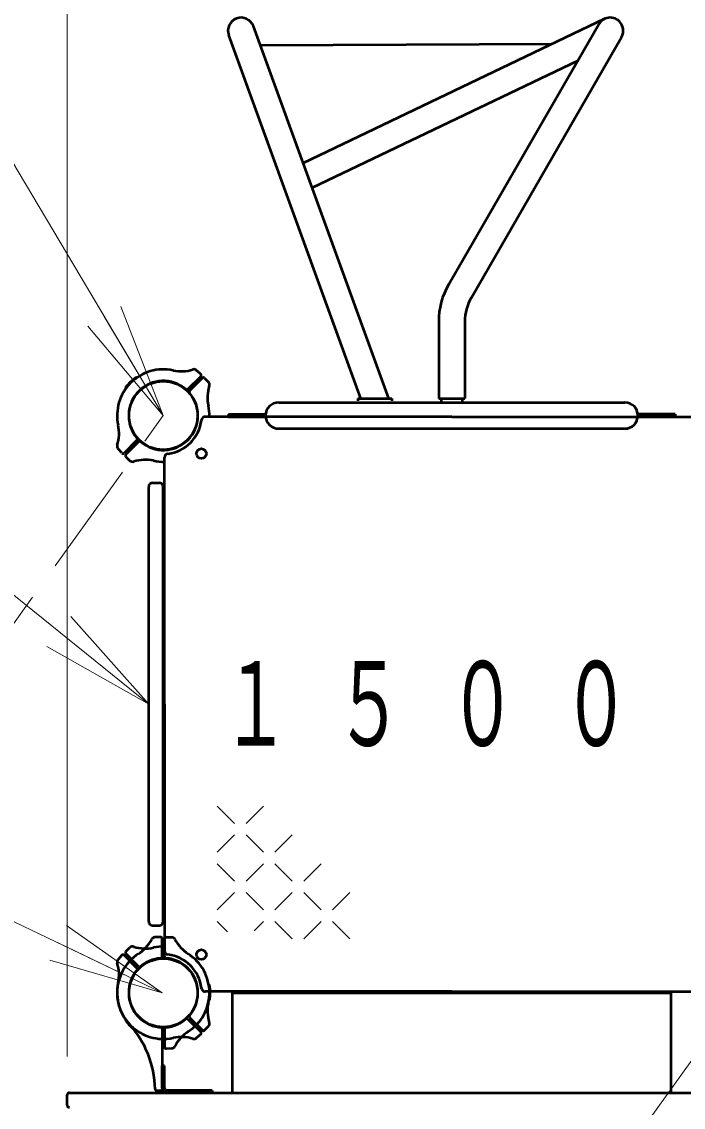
# Model space of a CAD drawing. Units: millimetres on the paper, scale 1:50. Extents: x -385 to 0, y -594 to 267.
# Drawn here: x -306.29 to -289.09, y 153.74 to 181.95 of the extents above; entities that cross this region are included whole.
import ezdxf

# ---------------------------------------------------------------- set-up
doc = ezdxf.new("R2010")
doc.units = ezdxf.units.MM
doc.linetypes.add('USER2', pattern=[6, 3, -1, 1, -1])
doc.layers.add('LY_1', color=140, linetype='Continuous', lineweight=50)
doc.styles.add('ＭＳ ゴシック', font='')
doc.styles.get('ＭＳ ゴシック').set_extended_font_data('MS Gothic')

msp = doc.modelspace()

# ---------------------------------------------------------------- linework, layer by layer
at = {"layer": 'LY_1', "color": 7, "lineweight": 13}
for p, q in [((-305.112, 155.058), (-305.112, 233.49)), ((-302.612, 171.718), (-313.117, 189.352)), ((-303.718, 174.551), (-302.612, 171.718)), ((-302.612, 171.718), (-304.147, 174.295)), ((-302.612, 171.718), (-304.577, 174.039)), ((-302.992, 164.218), (-311.046, 170.72)), ((-305.012, 166.491), (-302.992, 164.218)), ((-302.992, 164.218), (-305.326, 166.102)), ((-302.992, 164.218), (-305.64, 165.713)), ((-302.642, 156.718), (-312.605, 161.485)), ((-300.76, 161.12), (-301.21, 161.57)), ((-300.01, 161.57), (-300.46, 161.12)), ((-300.76, 160.82), (-301.21, 160.37)), ((-300.01, 160.37), (-300.46, 160.82)), ((-299.26, 160.82), (-299.71, 160.37)), ((-300.76, 159.62), (-301.21, 160.07)), ((-300.01, 160.07), (-300.46, 159.62)), ((-299.26, 159.62), (-299.71, 160.07)), ((-298.51, 160.07), (-298.96, 159.62)), ((-300.76, 159.32), (-301.21, 158.87)), ((-300.01, 158.87), (-300.46, 159.32)), ((-299.26, 159.32), (-299.71, 158.87)), ((-298.51, 158.87), (-298.96, 159.32)), ((-297.76, 159.32), (-298.21, 158.87)), ((-300.943, 158.303), (-301.21, 158.57)), ((-300.01, 158.57), (-300.249, 158.33)), ((-299.26, 158.12), (-299.71, 158.57)), ((-298.51, 158.57), (-298.96, 158.12)), ((-297.76, 158.12), (-298.21, 158.57)), ((-305.132, 158.464), (-302.642, 156.718)), ((-302.642, 156.718), (-305.348, 158.013)), ((-302.642, 156.718), (-305.564, 157.562))]:
    msp.add_line(p, q, dxfattribs=at)
at = {"layer": 'LY_1'}
for p, q in [((-291.141, 182.024), (-298.974, 178.273)), ((-296.75, 172.162), (-300.27, 181.834)), ((-295.192, 175.128), (-291.289, 181.888)), ((-297.474, 172.162), (-300.909, 181.602)), ((-294.603, 174.788), (-290.7, 181.548)), ((-292.506, 181.371), (-300.089, 181.337)), ((-291.838, 180.937), (-298.741, 177.631)), ((-295.452, 174.158), (-295.452, 172.158)), ((-294.772, 174.158), (-294.772, 172.158)), ((-303.307, 172.696), (-303.309, 172.698)), ((-301.97, 172.402), (-301.637, 172.735)), ((-301.928, 172.359), (-301.595, 172.693)), ((-301.638, 172.793), (-301.753, 172.9)), ((-301.537, 172.692), (-301.43, 172.577)), ((-303.59, 172.413), (-303.592, 172.415)), ((-297.552, 172.162), (-297.552, 172.098)), ((-297.552, 172.162), (-296.672, 172.162)), ((-296.672, 172.162), (-296.672, 172.098)), ((-295.452, 172.158), (-294.772, 172.158)), ((-295.384, 172.158), (-295.384, 172.058)), ((-294.84, 172.158), (-294.84, 172.058)), ((-299.612, 172.058), (-290.612, 172.058)), ((-295.112, 171.688), (-301.519, 171.688)), ((-300.92, 171.75), (-300.92, 171.686)), ((-300.92, 171.75), (-299.95, 171.75)), ((-300.92, 171.686), (-299.95, 171.686)), ((-295.112, 171.688), (-288.704, 171.688)), ((-289.303, 171.75), (-290.273, 171.75)), ((-289.303, 171.686), (-290.273, 171.686)), ((-289.303, 171.75), (-289.303, 171.686)), ((-299.612, 171.378), (-290.612, 171.378)), ((-303.296, 171.076), (-303.629, 170.743)), ((-303.253, 171.034), (-303.587, 170.701)), ((-303.687, 170.744), (-303.786, 170.85)), ((-303.586, 170.643), (-303.479, 170.544)), ((-302.582, 164.218), (-302.582, 170.626)), ((-302.992, 158.568), (-302.992, 169.868)), ((-302.892, 169.968), (-302.712, 169.968)), ((-302.612, 158.568), (-302.612, 169.868)), ((-302.582, 164.218), (-302.582, 157.81)), ((-302.892, 158.468), (-302.712, 158.468)), ((-302.683, 158.166), (-302.829, 158.161)), ((-302.642, 157.655), (-302.642, 158.126)), ((-302.582, 157.655), (-302.582, 158.126)), ((-302.54, 158.166), (-302.383, 158.161)), ((-303.253, 157.402), (-303.587, 157.735)), ((-303.586, 157.793), (-303.479, 157.892)), ((-303.687, 157.692), (-303.786, 157.585)), ((-303.296, 157.359), (-303.629, 157.693)), ((-301.429, 156.918), (-301.425, 156.918)), ((-295.112, 156.748), (-301.519, 156.748)), ((-300.812, 154.118), (-300.812, 156.718)), ((-300.812, 156.718), (-289.412, 156.718)), ((-295.112, 156.748), (-288.704, 156.748)), ((-289.412, 154.118), (-289.412, 156.718)), ((-301.429, 156.518), (-301.425, 156.518)), ((-303.59, 156.023), (-303.592, 156.02)), ((-301.97, 156.034), (-301.637, 155.701)), ((-301.928, 156.076), (-301.595, 155.743)), ((-303.307, 155.74), (-303.309, 155.737)), ((-302.642, 155.78), (-302.642, 154.209)), ((-302.582, 155.78), (-302.582, 155.309)), ((-301.537, 155.744), (-301.43, 155.859)), ((-301.638, 155.643), (-301.753, 155.536)), ((-302.54, 155.269), (-302.395, 155.274)), ((-302.642, 154.238), (-302.642, 154.818)), ((-302.578, 154.818), (-302.642, 154.818)), ((-302.578, 154.238), (-302.578, 154.818)), ((-305.112, 153.798), (-305.112, 154.058)), ((-305.052, 154.118), (-285.172, 154.118)), ((-302.684, 154.169), (-302.789, 154.174)), ((-301.342, 154.182), (-302.522, 154.182)), ((-301.342, 154.118), (-302.522, 154.118)), ((-301.342, 154.182), (-301.342, 154.118))]:
    msp.add_line(p, q, dxfattribs=at)
at = {"layer": 'LY_1', "color": 7, "linetype": 'USER2', "lineweight": 13}
for p, q in [((-322.962, 143.468), (-302.612, 171.718)), ((-307.962, 128.468), (-287.612, 156.718))]:
    msp.add_line(p, q, dxfattribs=at)
at = {"layer": 'LY_1'}
for centre, radius in [((-302.612, 171.718), 0.891), ((-301.622, 170.728), 0.13), ((-301.622, 157.708), 0.13), ((-302.612, 156.718), 0.891)]:
    msp.add_circle(centre, radius, dxfattribs=at)
at = {"layer": 'LY_1', "color": 7, "lineweight": 13}
msp.add_circle((-302.612, 156.718), 0.891, dxfattribs=at)
at = {"layer": 'LY_1'}
for centre, radius, start, end in [((-300.59, 181.718), 0.34, 20, 200), ((-290.995, 181.718), 0.34, 330, 150), ((-293.512, 174.158), 1.94, 150, 180), ((-293.512, 174.158), 1.26, 150, 180), ((-302.612, 171.718), 1.22, 126.3731, 135), ((-302.612, 171.718), 1.2, 77.7272, 135), ((-303.323, 172.684), 0.02, 45, 126.3731), ((-302.144, 173.868), 1, 257.7272, 287.5412), ((-301.813, 172.819), 0.1, 47, 107.5412), ((-301.665, 172.763), 0.04, 315, 47), ((-301.566, 172.664), 0.04, 43, 135), ((-302.612, 171.718), 1.2, 135, 192.2728), ((-303.578, 172.429), 0.02, 143.6269, 225), ((-302.612, 171.718), 1.22, 135, 143.6269), ((-302.612, 171.718), 0.9, 49.2707, 135), ((-301.998, 172.43), 0.04, 229.2707, 315), ((-300.462, 172.185), 1, 162.4588, 192.2728), ((-301.511, 172.517), 0.1, 342.4588, 43), ((-302.612, 171.718), 0.9, 135, 220.7293), ((-302.612, 171.718), 0.9, 315, 40.7293), ((-301.899, 172.331), 0.04, 135, 220.7293), ((-302.612, 171.718), 1.2, 358.5675, 12.2728), ((-299.612, 171.718), 0.34, 90, 270), ((-290.612, 171.718), 0.34, 270, 90), ((-302.612, 171.718), 1, 276.7872, 353.2128), ((-301.519, 171.588), 0.1, 90, 173.2128), ((-304.761, 171.25), 1, 342.4588, 12.2728), ((-303.324, 171.104), 0.04, 315, 40.7293), ((-303.225, 171.005), 0.04, 49.2707, 135), ((-302.612, 171.718), 0.9, 229.2707, 315), ((-303.713, 170.919), 0.1, 162.4588, 223), ((-303.657, 170.771), 0.04, 223, 315), ((-303.558, 170.672), 0.04, 135, 227), ((-302.482, 170.626), 0.1, 96.7872, 180), ((-303.411, 170.617), 0.1, 227, 287.5412), ((-303.079, 169.568), 1, 77.7272, 107.5412), ((-302.612, 171.718), 1.2, 257.7272, 271.4325), ((-302.892, 169.868), 0.1, 90, 180), ((-302.712, 169.868), 0.1, 0, 90), ((-302.892, 158.568), 0.1, 180, 270), ((-302.712, 158.568), 0.1, 270, 0), ((-303.801, 158.569), 1, 302.7272, 332.5412), ((-302.825, 158.061), 0.1, 92, 152.5412), ((-302.825, 158.061), 0.1, 92, 152.5412), ((-302.682, 158.126), 0.04, 0, 92), ((-302.542, 158.126), 0.04, 88, 180), ((-302.398, 158.061), 0.1, 27.4588, 88), ((-301.422, 158.569), 1, 207.4588, 237.2728), ((-302.612, 156.718), 1.2, 122.7272, 180), ((-303.657, 157.664), 0.04, 45, 137), ((-303.558, 157.763), 0.04, 133, 225), ((-303.411, 157.819), 0.1, 72.4588, 133), ((-303.079, 158.868), 1, 252.4588, 282.2728), ((-302.612, 156.718), 1.2, 88.5675, 102.2728), ((-302.482, 157.81), 0.1, 180, 263.2128), ((-302.612, 156.718), 1, 6.7872, 83.2128), ((-302.612, 156.718), 1.2, 0, 57.2728), ((-303.713, 157.517), 0.1, 137, 197.5412), ((-304.761, 157.185), 1, 347.7272, 17.5412), ((-302.612, 156.718), 0.9, 94.2707, 180), ((-302.612, 156.718), 0.9, 45, 130.7293), ((-302.682, 157.655), 0.04, 274.2707, 0), ((-302.542, 157.655), 0.04, 180, 265.7293), ((-302.612, 156.718), 0.9, 0, 85.7293), ((-302.612, 156.718), 0.9, 139.2707, 225), ((-303.324, 157.331), 0.04, 319.2707, 45), ((-303.225, 157.43), 0.04, 225, 310.7293), ((-302.612, 156.718), 0.9, 319.2707, 45), ((-302.612, 156.718), 1.2, 167.7272, 225), ((-301.425, 156.898), 0.02, 8.6269, 90), ((-302.612, 156.718), 1.22, 0, 8.6269), ((-302.612, 156.718), 1.2, 180, 222.2172), ((-302.612, 156.718), 0.9, 180, 265.7293), ((-302.612, 156.718), 0.9, 274.2707, 0), ((-302.612, 156.718), 1.2, 302.7272, 0), ((-301.519, 156.848), 0.1, 186.7872, 270), ((-302.612, 156.718), 1.2, 347.7272, 1.4325), ((-302.612, 156.718), 1.22, 351.3731, 0), ((-300.462, 156.25), 1, 167.7272, 197.5412), ((-301.425, 156.538), 0.02, 270, 351.3731), ((-303.578, 156.006), 0.02, 135, 216.3731), ((-302.612, 156.718), 0.9, 225, 310.7293), ((-301.998, 156.005), 0.04, 45, 130.7293), ((-301.899, 156.104), 0.04, 139.2707, 225), ((-302.612, 156.718), 1.22, 216.3731, 225), ((-305.426, 154.164), 2.6, 1.0841, 42.2172), ((-302.612, 156.718), 1.22, 225, 233.6269), ((-302.612, 156.718), 1.2, 225, 282.2728), ((-303.323, 155.752), 0.02, 233.6269, 315), ((-302.682, 155.78), 0.04, 0, 85.7293), ((-302.542, 155.78), 0.04, 94.2707, 180), ((-301.566, 155.771), 0.04, 225, 317), ((-301.511, 155.919), 0.1, 317, 17.5412), ((-302.144, 154.568), 1, 72.4588, 102.2728), ((-301.422, 154.867), 1, 122.7272, 152.5412), ((-301.813, 155.617), 0.1, 252.4588, 313), ((-301.665, 155.672), 0.04, 313, 45), ((-302.542, 155.309), 0.04, 180, 272), ((-302.398, 155.374), 0.1, 272, 332.5412), ((-305.052, 154.058), 0.06, 90, 180), ((-302.787, 154.214), 0.04, 181.0841, 267), ((-302.682, 154.209), 0.04, 267, 0), ((-302.522, 154.238), 0.12, 180, 270), ((-302.522, 154.238), 0.056, 180, 270), ((-305.052, 153.798), 0.06, 180, 270)]:
    msp.add_arc(centre, radius, start, end, dxfattribs=at)

# ---------------------------------------------------------------- texts
at = {"layer": 'LY_1', "color": 7, "insert": (-301.112, 164.218), "char_height": 2.199, "attachment_point": 4, "style": 'ＭＳ ゴシック'}
msp.add_mtext('\\T1.64;\\W0.6;１５００', dxfattribs=at)

doc.saveas('drawing.dxf')
